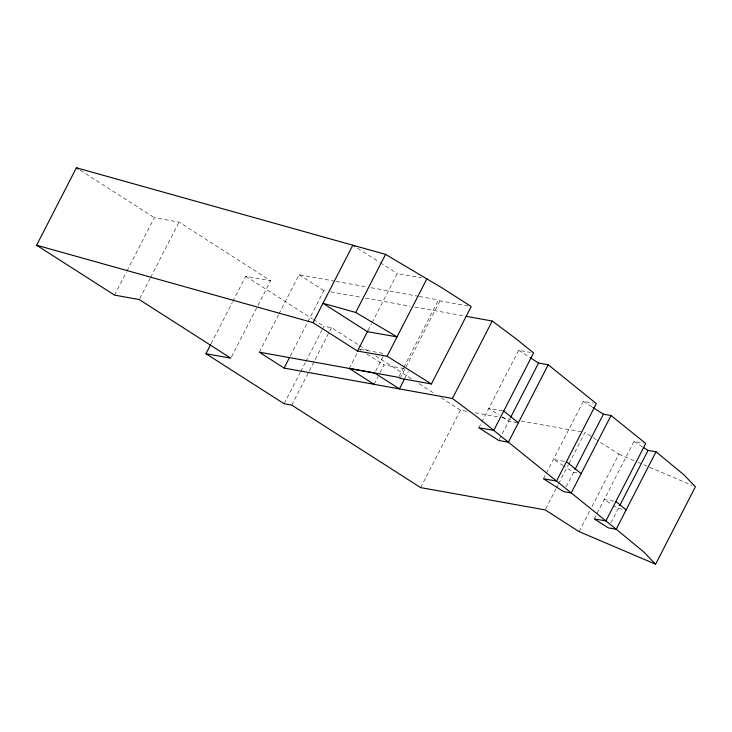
<?xml version="1.0" encoding="UTF-8"?>
<svg xmlns="http://www.w3.org/2000/svg" width="732" height="732" viewBox="0 0 732 732"><rect width="100%" height="100%" fill="white"/><g stroke="black" fill="none" stroke-linecap="round" stroke-linejoin="round"><path stroke-width="0.55" stroke-dasharray="3.66 2.75" d="M114.549 295.115L126.435 271.984M126.947 270.977L154.342 217.679L179.047 222.116L270.62 280.731L230.818 358.177M139.766 298.555L150.106 278.435M150.618 277.437L179.047 222.116M211.118 343.665L232.309 302.426M232.831 301.419L245.751 276.275L270.62 280.731M259.311 352.165L278.435 314.952M278.956 313.946L299.113 274.72L335.073 281.225M290.302 355.99L307.358 322.794M307.879 321.787L323.901 290.613L326.143 291.016M284.135 403.744L300.157 372.57M300.669 371.563L305.326 362.514M305.839 361.507L321.87 330.324M322.382 329.318L323.937 326.307L331.541 327.643L358.479 344.891M291.739 405.089L331.541 327.643M367.94 330.69L371.536 323.681M372.057 322.675L397.275 273.603L421.422 277.812M349.283 368.461L357.747 352M375.681 371.087L383.147 356.566M374.015 384.318L377.996 376.577M379.99 372.698L383.961 364.957L404.952 368.727M399.178 376.367L403.314 368.324M403.835 367.318L438.468 299.937L439.95 300.879L467.858 305.93M400.148 378.325L439.95 300.879M404.887 378.234L408.374 371.463M420.662 487.613L460.465 410.167L467.19 411.375M478.847 427.781L518.649 350.335L530.389 352.376M499.279 439.52L510.149 418.356M543.464 478.774L583.267 401.328L593.048 403.048M545.706 508.905L556.036 488.784M556.558 487.777L558.104 484.767M558.626 483.761L568.444 464.646M568.965 463.64L584.987 432.466L596.296 439.703M566.101 486.78L574.474 470.502M579.113 531.624L589.965 510.497M592.032 506.48L618.915 454.179L597.239 440.307M594.228 518.906L634.022 441.46L643.593 443.098M610.863 522.822L619.126 506.736M613.736 501.182L604.174 499.544L611.668 504.311M502.674 410.826L488.802 408.419L499.242 415.071M622.2 509.179L618.229 508.493L612.602 504.915M517.286 422.629L508.731 421.12L500.185 415.675M564.29 461.325L553.41 459.412L563.009 465.534M576.825 472.835L573.568 472.268L563.969 466.147M475.05 412.784L500.844 417.405M501.969 417.597L510.945 419.207M521.038 421.019L582.745 432.063M330.635 291.83L360.931 297.302M365.424 298.116L410.304 306.223M414.797 307.037L465.296 316.16M360.345 349.292L384.639 353.666M336.198 281.427L366.54 286.917M371.033 287.731L418.237 296.277M419.363 296.478L438.468 299.937M618.915 454.179L636.73 461.764M637.773 462.212L692.252 485.435M518.649 350.335L529.09 356.987M357.555 248.23L379.304 262.129M380.256 262.733L397.275 273.603M583.267 401.328L591.904 406.836M634.022 441.46L642.458 446.831M299.113 274.72L323.901 290.613M359.439 345.504L369.065 351.662M375.8 355.972L411.393 378.764M419.088 383.687L434.488 393.542M441.222 397.851L460.465 410.167M80.246 170.245L154.342 217.679M245.751 276.275L312.491 318.987M313.442 319.591L323.937 326.307M359.238 349.1L361.141 350.317M366.842 353.977L383.961 364.957"/><path stroke-width="1.1" d="M210.606 344.671L205.948 353.721L230.818 358.177L139.254 299.562L114.549 295.115L36.6 245.229L76.403 167.784L385.581 254.388L442.174 287.978L471.207 306.534L431.404 383.98L400.148 378.325L398.666 377.373L259.311 352.165L284.098 368.059L452.422 398.473L476.495 416.444L616.216 529.227L644.014 552.148L655.598 564.216L695.4 486.771L683.807 474.702L656.018 451.781L648.076 450.409L643.391 447.426M284.098 368.059L289.268 357.994M36.6 245.229L313.031 322.647L352.833 245.202L354.718 246.41M355.725 312.473L397.055 336.857L367.418 331.688L322.977 303.286L355.725 312.473L385.581 254.388M313.031 322.647L357.472 351.049L367.812 330.937M357.472 351.049L387.109 356.21L426.902 278.773M404.393 379.203L399.416 388.884L374.683 373.027L349.283 368.461L374.015 384.318M452.422 398.473L492.224 321.028L516.298 338.998L533.591 352.925L493.789 430.37L478.847 427.781L498.776 440.481L508.411 442.183L548.204 364.737L596.315 403.625L556.512 481.07L543.464 478.774L563.613 491.62L571.225 492.965L611.028 415.52L645.716 443.464L605.913 520.909L594.228 518.906L608.274 527.854L616.216 529.227L656.018 451.781M510.662 417.35L538.578 363.045L548.204 364.737M574.986 469.496L603.415 414.184L611.028 415.52M619.647 505.73L648.076 450.409M466.412 316.361L492.224 321.028M655.598 564.216L579.113 531.624L545.184 509.911L420.662 487.613L291.739 405.089L284.135 403.744L205.948 353.721M387.109 356.21L431.404 383.98M530.041 357.591L538.578 363.045M592.856 407.45L603.415 414.184M76.403 167.784L78.324 169.019M566.467 461.709L581.171 473.604M503.744 411.009L518.357 422.822M615.868 501.548L626.171 509.865"/></g></svg>
